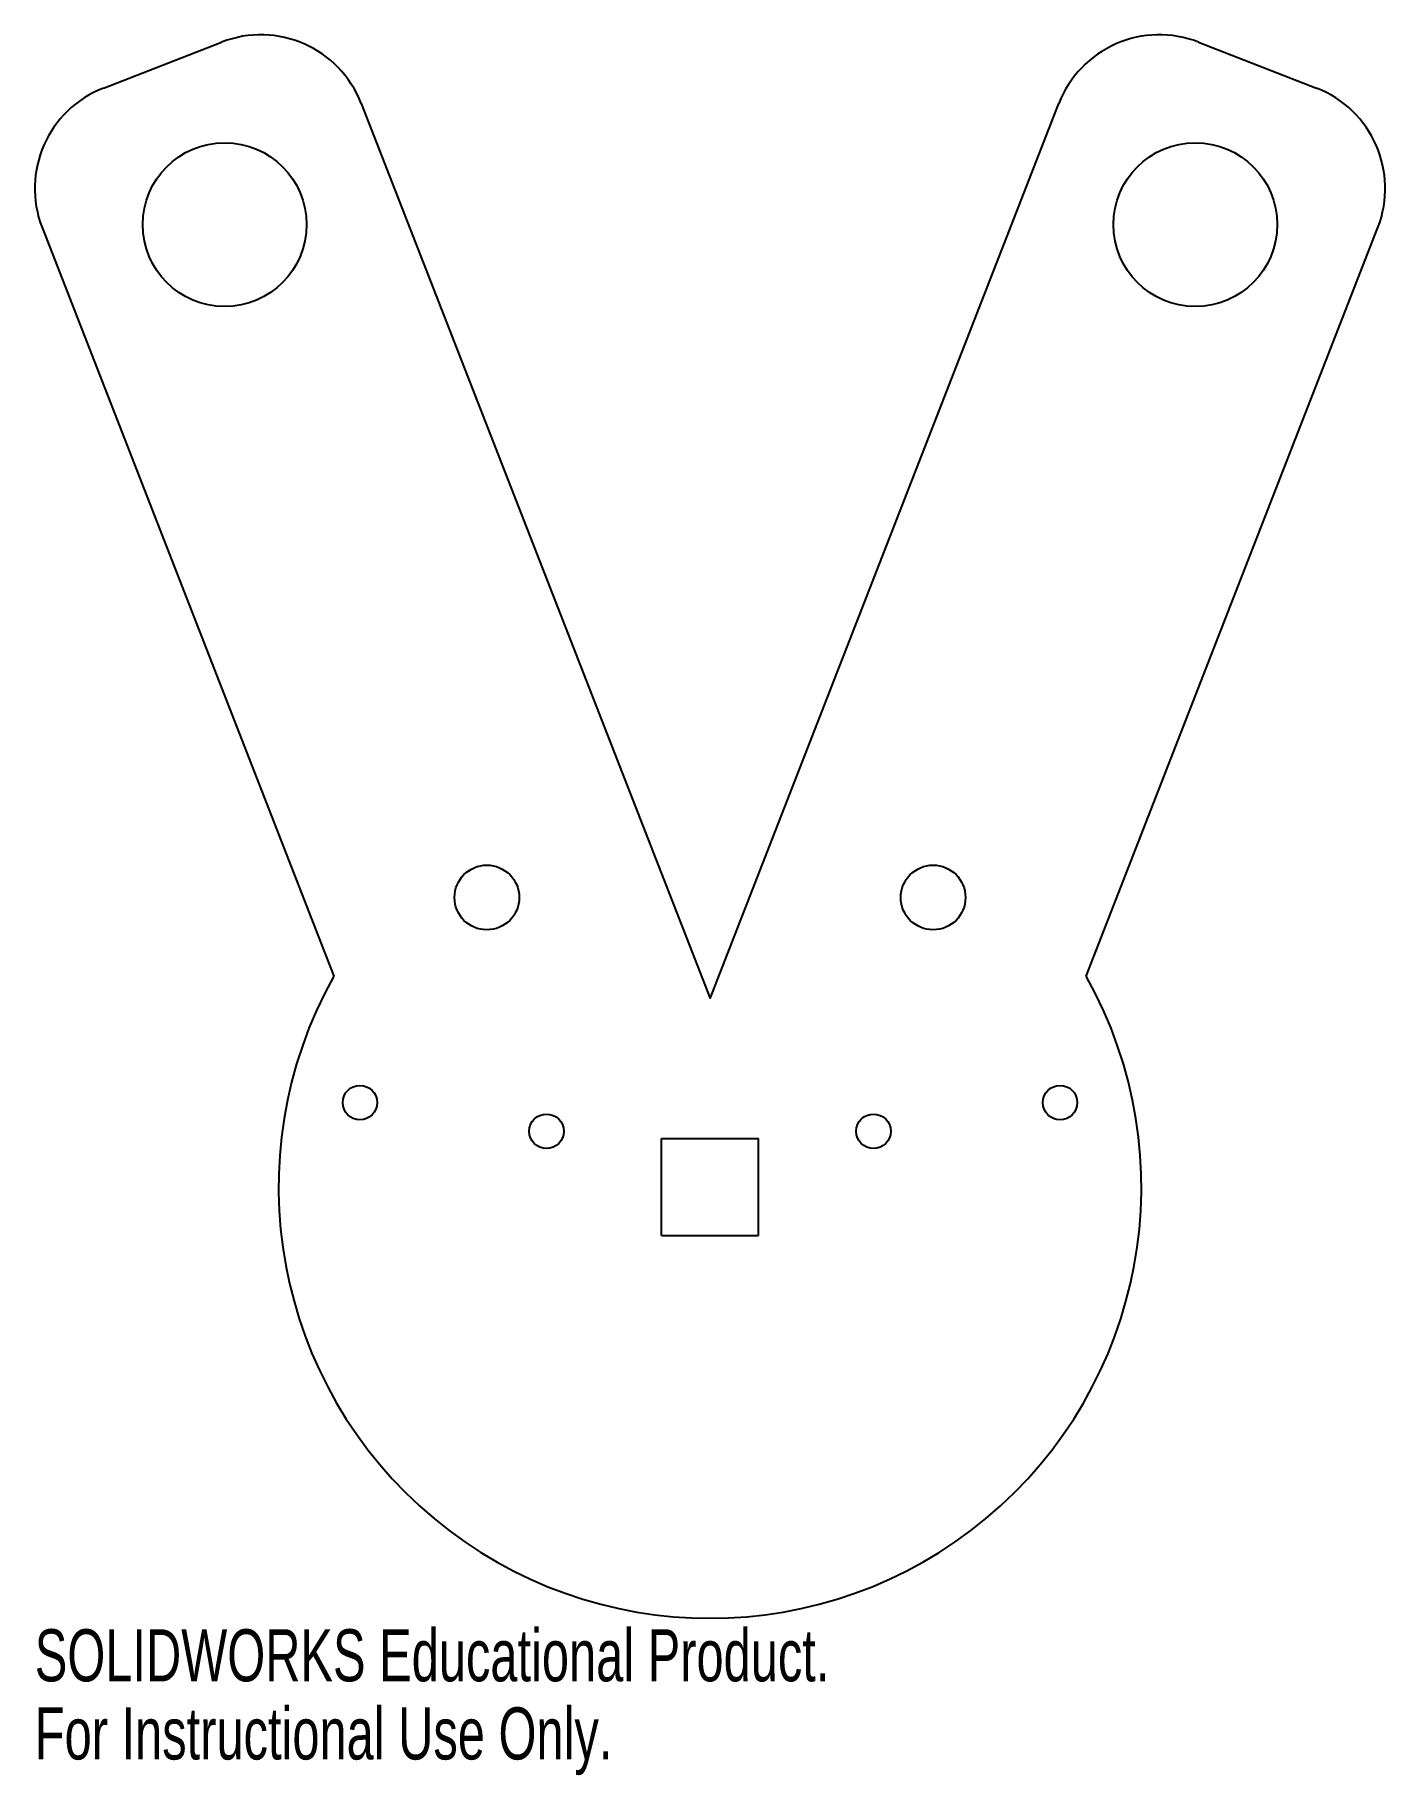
# Model space of a CAD drawing. Header units: millimetres. Extents: x -63 to 63, y -55 to 107.
import ezdxf

# ---------------------------------------------------------------- set-up
doc = ezdxf.new("R2010")
doc.units = ezdxf.units.MM
doc.styles.add('SLDTEXTSTYLE0', font='TXT', dxfattribs={"width": 0.7})

msp = doc.modelspace()

# ---------------------------------------------------------------- linework, layer by layer
at = {"color": 7, "linetype": 'Continuous', "lineweight": 25}
for p, q in [((-56.24, 101.96), (-45.29, 106.23)), ((45.29, 106.23), (56.24, 101.96)), ((-32.34, 100.54), (0, 17.5)), ((0, 17.5), (32.34, 100.54)), ((-61.92, 89.02), (-34.88, 19.58)), ((34.88, 19.58), (61.92, 89.02)), ((-4.5, -4.5), (-4.5, 4.5)), ((-4.5, 4.5), (4.5, 4.5)), ((4.5, -4.5), (4.5, 4.5)), ((-4.5, -4.5), (4.5, -4.5))]:
    msp.add_line(p, q, dxfattribs=at)
for centre, radius in [((-45, 89.3), 7.6), ((45, 89.3), 7.6), ((-20.69, 26.87), 3), ((20.69, 26.87), 3), ((-32.46, 7.84), 1.6), ((32.46, 7.84), 1.6), ((-15.16, 5.18), 1.6), ((15.16, 5.18), 1.6)]:
    msp.add_circle(centre, radius, dxfattribs=at)
for centre, radius, start, end in [((-41.66, 96.91), 10, 21.278, 111.278), ((41.66, 96.91), 10, 68.722, 158.722), ((-52.61, 92.65), 10, 111.278, 201.278), ((52.61, 92.65), 10, 338.722, 68.722), ((0, 0), 40, 150.698, 29.302)]:
    msp.add_arc(centre, radius, start, end, dxfattribs=at)

# ---------------------------------------------------------------- texts
at = {"color": 7, "linetype": 'Continuous', "char_height": 4.8336, "attachment_point": 1, "style": 'SLDTEXTSTYLE0'}
for s, insert in [('SOLIDWORKS Educational Product.', (-62.61, -41.02)), ('For Instructional Use Only.', (-62.61, -48.27))]:
    msp.add_mtext(s, dxfattribs=dict(at, insert=insert))

doc.saveas('drawing.dxf')
